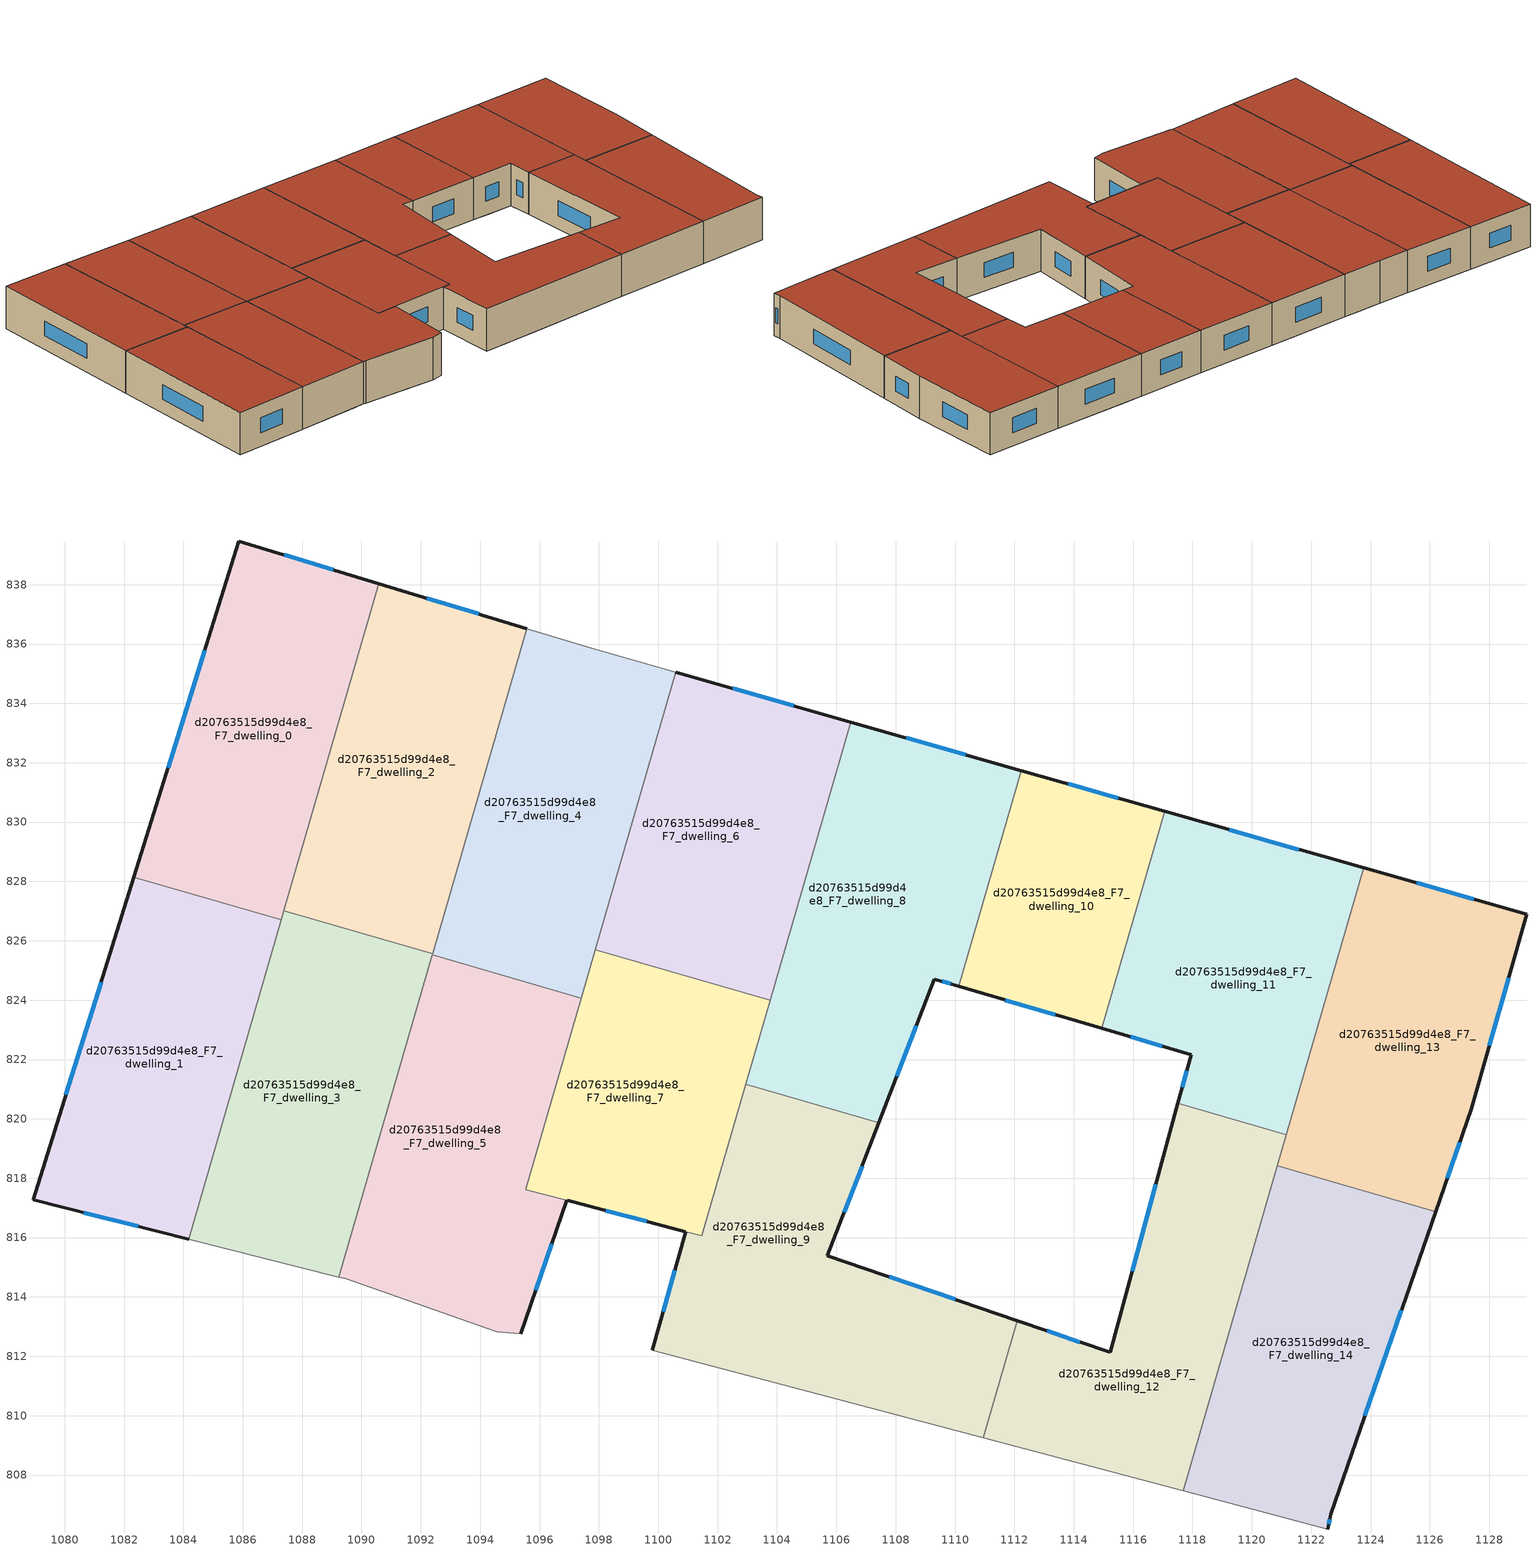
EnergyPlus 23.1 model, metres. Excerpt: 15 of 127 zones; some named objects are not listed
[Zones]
d20763515d99d4e8_F7_dwelling_0
 floor to d20763515d99d4e8_F6_dwelling_0 (EU_floor_Construction): 1090.27,838.13 1086.98,826.79 1082.33,828.14 1085.87,839.47 z21
 floor to d20763515d99d4e8_F6_dwelling_2 (EU_floor_Construction): 1090.58,838.04 1087.38,827.01 1087.07,827.11 1090.27,838.13 z21
 floor to d20763515d99d4e8_F6_dwelling_3 (EU_floor_Construction): 1087.38,827.01 1087.29,826.7 1086.98,826.79 1087.07,827.11 z21
 wall outside (EU_wall_Construction): 1090.58,838.04 1085.87,839.47 1082.33,828.14 z21:24
 wall to d20763515d99d4e8_F7_dwelling_1 (EU_wall_Construction): 1082.33,828.14 1087.29,826.7 z21:24
 wall to d20763515d99d4e8_F7_dwelling_2 (EU_wall_Construction): 1087.39,827.02 1090.58,838.04 z21:24
 wall to d20763515d99d4e8_F7_dwelling_3 (EU_wall_Construction): 1087.29,826.7 1087.39,827.02 z21:24
 window (EU_Window_Construction): 1084.72,835.79 1083.48,831.83 / 1089.05,838.5 1087.4,839 z21.98:23.02
 roof outside (EU_roof_Construction): 1087.29,826.7 1090.58,838.04 1085.87,839.47 1082.33,828.14 z24
d20763515d99d4e8_F7_dwelling_1
 floor to d20763515d99d4e8_F6_dwelling_1 (EU_floor_Construction): 1086.98,826.78 1083.86,816.03 1078.93,817.27 1082.33,828.12 z21
 floor to d20763515d99d4e8_F6_dwelling_0 (EU_floor_Construction): 1086.98,826.79 1086.98,826.78 1082.33,828.12 1082.33,828.14 z21
 floor to d20763515d99d4e8_F6_dwelling_3 (EU_floor_Construction): 1087.29,826.7 1084.18,815.95 1083.86,816.03 1086.98,826.79 z21
 wall outside (EU_wall_Construction): 1082.33,828.14 1078.93,817.27 1084.18,815.95 z21:24
 wall to d20763515d99d4e8_F7_dwelling_3 (EU_wall_Construction): 1084.18,815.95 1087.29,826.7 z21:24
 window (EU_Window_Construction): 1081.23,824.61 1080.04,820.81 / 1080.64,816.84 1082.47,816.38 z21.98:23.02
 roof outside (EU_roof_Construction): 1084.18,815.95 1087.29,826.7 1082.33,828.14 1078.93,817.27 z24
d20763515d99d4e8_F7_dwelling_10
 floor to d20763515d99d4e8_F6_dwelling_10 (EU_floor_Construction): 1117.07,830.36 1114.95,823.05 1110.13,824.47 1112.23,831.74 z21
 wall outside (EU_wall_Construction): 1117.07,830.36 1112.23,831.74 / 1110.13,824.47 1114.95,823.05 z21:24
 wall to d20763515d99d4e8_F7_dwelling_8 (EU_wall_Construction): 1112.23,831.74 1110.13,824.47 z21:24
 wall to d20763515d99d4e8_F7_dwelling_11 (EU_wall_Construction): 1114.95,823.05 1117.07,830.36 z21:24
 window (EU_Window_Construction): 1115.5,830.81 1113.81,831.29 / 1111.7,824.01 1113.38,823.51 z21.98:23.02
 roof outside (EU_roof_Construction): 1114.95,823.05 1117.07,830.36 1112.23,831.74 1110.13,824.47 z24
d20763515d99d4e8_F7_dwelling_11
 floor to d20763515d99d4e8_F6_dwelling_12 (EU_floor_Construction): 1123.76,828.46 1121.16,819.47 1117.51,820.53 1117.95,822.16 1116.17,822.69 1118.29,830.01 z21
 floor to d20763515d99d4e8_F6_dwelling_10 (EU_floor_Construction): 1118.29,830.01 1116.17,822.69 1114.95,823.05 1117.07,830.36 z21
 wall outside (EU_wall_Construction): 1123.77,828.46 1117.07,830.36 / 1114.95,823.05 1117.95,822.16 1117.51,820.53 z21:24
 wall to d20763515d99d4e8_F7_dwelling_12 (EU_wall_Construction): 1117.51,820.53 1121.16,819.47 z21:24
 wall to d20763515d99d4e8_F7_dwelling_13 (EU_wall_Construction): 1121.16,819.47 1123.77,828.46 z21:24
 window (EU_Window_Construction): 1121.59,829.08 1119.25,829.74 / 1117.81,821.63 1117.65,821.06 / 1115.92,822.76 1116.97,822.45 z21.98:23.02
 roof outside (EU_roof_Construction): 1121.16,819.47 1123.77,828.46 1117.07,830.36 1114.95,823.05 1117.95,822.16 1117.51,820.53 z24
d20763515d99d4e8_F7_dwelling_12
 floor to d20763515d99d4e8_F6_dwelling_13 (EU_floor_Construction): 1120.97,818.82 1117.68,807.47 1112.18,808.93 1113.3,812.79 1115.22,812.13 1117.33,819.87 z21
 floor to d20763515d99d4e8_F6_dwelling_11 (EU_floor_Construction): 1113.3,812.79 1112.18,808.93 1110.95,809.25 1112.09,813.2 z21
 floor to d20763515d99d4e8_F6_dwelling_12 (EU_floor_Construction): 1121.16,819.47 1120.97,818.82 1117.33,819.87 1117.51,820.53 z21
 wall outside (EU_wall_Construction): 1117.51,820.53 1115.22,812.13 1112.09,813.2 z21:24
 wall adiabatic (EU_wall_Construction): 1110.95,809.25 1117.68,807.47 z21:24
 wall to d20763515d99d4e8_F7_dwelling_9 (EU_wall_Construction): 1112.09,813.2 1110.95,809.25 z21:24
 wall to d20763515d99d4e8_F7_dwelling_14 (EU_wall_Construction): 1117.68,807.47 1120.86,818.42 z21:24
 wall to d20763515d99d4e8_F7_dwelling_13 (EU_wall_Construction): 1120.86,818.42 1121.16,819.47 z21:24
 window (EU_Window_Construction): 1116.76,817.8 1115.96,814.86 / 1114.2,812.48 1113.11,812.85 z21.98:23.02
 roof outside (EU_roof_Construction): 1117.68,807.47 1121.16,819.47 1117.51,820.53 1115.22,812.13 1112.09,813.2 1110.95,809.25 z24
d20763515d99d4e8_F7_dwelling_13
 floor to d20763515d99d4e8_F6_dwelling_14 (EU_floor_Construction): 1129.27,826.89 1127.39,820.33 1126.2,816.9 1121.19,818.36 1124.09,828.36 z21
 floor to d20763515d99d4e8_F6_dwelling_15 (EU_floor_Construction): 1126.2,816.9 1126.19,816.87 1121.18,818.33 1121.19,818.36 z21
 floor to d20763515d99d4e8_F6_dwelling_13 (EU_floor_Construction): 1121.3,818.72 1121.18,818.33 1120.86,818.42 1120.97,818.82 z21
 floor adiabatic (EU_floor_Construction): 1129.27,826.89 1124.09,828.36 1121.3,818.72 1120.97,818.82 1123.77,828.46 z21
 wall outside (EU_wall_Construction): 1126.19,816.87 1127.39,820.33 1129.27,826.89 1123.77,828.46 z21:24
 wall to d20763515d99d4e8_F7_dwelling_14 (EU_wall_Construction): 1120.86,818.42 1126.19,816.87 z21:24
 window (EU_Window_Construction): 1128,822.46 1128.66,824.76 / 1126.58,818 1127,819.21 / 1127.48,827.4 1125.56,827.95 z21.98:23.02
 roof outside (EU_roof_Construction): 1126.19,816.87 1127.39,820.33 1129.27,826.89 1123.77,828.46 1120.86,818.42 z24
d20763515d99d4e8_F7_dwelling_14
 floor to d20763515d99d4e8_F6_dwelling_15 (EU_floor_Construction): 1126.19,816.87 1122.65,806.67 1122.55,806.18 1118.01,807.38 1121.18,818.33 z21
 floor to d20763515d99d4e8_F6_dwelling_13 (EU_floor_Construction): 1121.18,818.33 1118.01,807.38 1117.68,807.47 1120.86,818.42 z21
 wall outside (EU_wall_Construction): 1122.55,806.18 1122.65,806.67 1126.19,816.87 z21:24
 wall adiabatic (EU_wall_Construction): 1117.68,807.47 1122.55,806.18 z21:24
 window (EU_Window_Construction): 1123.8,809.99 1125.04,813.56 / 1122.58,806.34 1122.62,806.51 z21.98:23.02
 roof outside (EU_roof_Construction): 1122.65,806.67 1126.19,816.87 1120.86,818.42 1117.68,807.47 1122.55,806.18 z24
d20763515d99d4e8_F7_dwelling_2
 floor to d20763515d99d4e8_F6_dwelling_2 (EU_floor_Construction): 1094.95,836.71 1091.77,825.75 1087.39,827.02 1090.58,838.04 z21
 floor to d20763515d99d4e8_F6_dwelling_4 (EU_floor_Construction): 1095.57,836.52 1092.4,825.57 1091.77,825.75 1094.95,836.71 z21
 wall outside (EU_wall_Construction): 1095.57,836.52 1090.58,838.04 z21:24
 wall to d20763515d99d4e8_F7_dwelling_3 (EU_wall_Construction): 1087.39,827.02 1092.4,825.57 z21:24
 wall to d20763515d99d4e8_F7_dwelling_4 (EU_wall_Construction): 1092.4,825.57 1095.57,836.52 z21:24
 window (EU_Window_Construction): 1093.95,837.01 1092.2,837.54 z21.98:23.02
 roof outside (EU_roof_Construction): 1092.4,825.57 1095.57,836.52 1090.58,838.04 1087.39,827.02 z24
d20763515d99d4e8_F7_dwelling_3
 floor outside (EU_floor_Construction): 1091.77,825.74 1087.38,827.01 1092.4,825.57 z21
 floor to d20763515d99d4e8_F6_dwelling_3 (EU_floor_Construction): 1091.77,825.74 1088.6,814.83 1084.18,815.95 1087.38,827.01 z21
 floor to d20763515d99d4e8_F6_dwelling_5 (EU_floor_Construction): 1092.39,825.54 1089.24,814.67 1088.6,814.83 1091.76,825.73 z21
 floor to d20763515d99d4e8_F6_dwelling_4 (EU_floor_Construction): 1092.4,825.57 1092.39,825.54 1091.76,825.73 1091.77,825.74 z21
 wall adiabatic (EU_wall_Construction): 1084.18,815.95 1089.24,814.67 z21:24
 wall to d20763515d99d4e8_F7_dwelling_5 (EU_wall_Construction): 1089.24,814.67 1092.39,825.53 z21:24
 wall to d20763515d99d4e8_F7_dwelling_4 (EU_wall_Construction): 1092.39,825.53 1092.4,825.57 z21:24
 roof outside (EU_roof_Construction): 1089.24,814.67 1092.4,825.57 1087.39,827.02 1084.18,815.95 z24
d20763515d99d4e8_F7_dwelling_4
 floor to d20763515d99d4e8_F6_dwelling_4 (EU_floor_Construction): 1099.65,835.31 1096.48,824.36 1092.39,825.54 1095.57,836.52 1097.76,835.85 z21
 floor to d20763515d99d4e8_F6_dwelling_7 (EU_floor_Construction): 1097.79,825.41 1097.41,824.07 1096.47,824.34 1096.86,825.68 z21
 floor to d20763515d99d4e8_F6_dwelling_5 (EU_floor_Construction): 1096.48,824.36 1096.47,824.34 1092.39,825.53 1092.39,825.54 z21
 floor adiabatic (EU_floor_Construction): 1100.59,835.05 1097.79,825.41 1096.86,825.68 1099.65,835.31 z21
 wall adiabatic (EU_wall_Construction): 1100.59,835.05 1097.76,835.85 1095.57,836.52 z21:24
 wall to d20763515d99d4e8_F7_dwelling_5 (EU_wall_Construction): 1092.39,825.53 1097.41,824.07 z21:24
 wall to d20763515d99d4e8_F7_dwelling_6 (EU_wall_Construction): 1097.88,825.7 1100.59,835.05 z21:24
 wall to d20763515d99d4e8_F7_dwelling_7 (EU_wall_Construction): 1097.41,824.07 1097.88,825.7 z21:24
 roof outside (EU_roof_Construction): 1097.41,824.07 1100.59,835.05 1097.76,835.85 1095.57,836.52 1092.39,825.53 z24
d20763515d99d4e8_F7_dwelling_5
 floor to d20763515d99d4e8_F6_dwelling_5 (EU_floor_Construction): 1096.47,824.34 1093.27,813.29 1089.43,814.62 1089.24,814.67 1092.39,825.53 z21
 floor to d20763515d99d4e8_F6_dwelling_7 (EU_floor_Construction): 1097.41,824.07 1095.54,817.62 1096.92,817.25 1095.37,812.76 1094.56,812.83 1093.27,813.29 1096.47,824.34 z21
 wall outside (EU_wall_Construction): 1095.37,812.76 1096.92,817.25 z21:24
 wall adiabatic (EU_wall_Construction): 1089.24,814.67 1089.43,814.62 1094.56,812.83 1095.37,812.76 z21:24
 wall to d20763515d99d4e8_F7_dwelling_7 (EU_wall_Construction): 1096.92,817.25 1095.54,817.62 1097.41,824.07 z21:24
 window (EU_Window_Construction): 1095.88,814.22 1096.42,815.79 z21.98:23.02
 roof outside (EU_roof_Construction): 1095.37,812.76 1096.92,817.25 1095.54,817.62 1097.41,824.07 1092.39,825.53 1089.24,814.67 1089.43,814.62 1094.56,812.83 z24
d20763515d99d4e8_F7_dwelling_6
 floor adiabatic (EU_floor_Construction): 1105.01,833.79 1102.3,824.42 1097.88,825.7 1100.59,835.05 z21
 floor to d20763515d99d4e8_F6_dwelling_8 (EU_floor_Construction): 1106.48,833.37 1103.76,824 1102.3,824.42 1105.01,833.79 z21
 wall outside (EU_wall_Construction): 1106.48,833.37 1100.59,835.05 z21:24
 wall to d20763515d99d4e8_F7_dwelling_7 (EU_wall_Construction): 1097.88,825.7 1103.77,824 z21:24
 wall to d20763515d99d4e8_F7_dwelling_8 (EU_wall_Construction): 1103.76,824 1106.48,833.37 z21:24
 window (EU_Window_Construction): 1104.57,833.92 1102.5,834.5 z21.98:23.02
 roof outside (EU_roof_Construction): 1103.77,824 1106.48,833.37 1100.59,835.05 1097.88,825.7 z24
d20763515d99d4e8_F7_dwelling_7
 floor to d20763515d99d4e8_F6_dwelling_7 (EU_floor_Construction): 1102.21,824.13 1099.98,816.45 1095.54,817.62 1097.79,825.41 z21
 floor to d20763515d99d4e8_F6_dwelling_8 (EU_floor_Construction): 1103.77,824 1103.51,823.11 1102.04,823.54 1102.3,824.42 z21
 floor to d20763515d99d4e8_F6_dwelling_9 (EU_floor_Construction): 1103.51,823.11 1101.46,816.06 1099.98,816.45 1102.04,823.54 z21
 floor to d20763515d99d4e8_F6_dwelling_6 (EU_floor_Construction): 1102.3,824.42 1102.21,824.13 1097.79,825.41 1097.88,825.7 z21
 wall outside (EU_wall_Construction): 1096.93,817.25 1100.92,816.2 z21:24
 wall to d20763515d99d4e8_F7_dwelling_9 (EU_wall_Construction): 1100.92,816.2 1101.46,816.06 1102.94,821.17 z21:24
 wall to d20763515d99d4e8_F7_dwelling_8 (EU_wall_Construction): 1102.94,821.17 1103.77,824 z21:24
 window (EU_Window_Construction): 1098.22,816.91 1099.62,816.54 z21.98:23.02
 roof outside (EU_roof_Construction): 1101.46,816.06 1103.77,824 1097.88,825.7 1095.54,817.62 z24
d20763515d99d4e8_F7_dwelling_8
 floor to d20763515d99d4e8_F6_dwelling_8 (EU_floor_Construction): 1110.05,832.36 1107.95,825.11 1109.3,824.71 1108.16,821.76 1103.51,823.11 1106.48,833.37 z21
 floor to d20763515d99d4e8_F6_dwelling_10 (EU_floor_Construction): 1112.23,831.74 1110.13,824.47 1107.95,825.12 1110.05,832.36 z21
 floor to d20763515d99d4e8_F6_dwelling_9 (EU_floor_Construction): 1108.16,821.76 1107.43,819.87 1102.94,821.17 1103.51,823.11 1107.07,822.08 z21
 wall outside (EU_wall_Construction): 1107.43,819.87 1109.3,824.71 1110.13,824.47 / 1112.23,831.74 1106.48,833.37 z21:24
 wall to d20763515d99d4e8_F7_dwelling_9 (EU_wall_Construction): 1102.94,821.17 1107.43,819.87 z21:24
 window (EU_Window_Construction): 1109.57,824.63 1109.86,824.55 / 1108.04,821.44 1108.69,823.14 / 1110.36,832.27 1108.35,832.84 z21.98:23.02
 roof outside (EU_roof_Construction): 1107.43,819.87 1109.3,824.71 1110.13,824.47 1112.23,831.74 1106.48,833.37 1102.94,821.17 z24
d20763515d99d4e8_F7_dwelling_9
 floor outside (EU_floor_Construction): 1107.43,819.87 1105.7,815.39 1105.18,815.57 1105.7,815.39 z21
 floor to d20763515d99d4e8_F6_dwelling_11 (EU_floor_Construction): 1112.09,813.2 1110.95,809.25 1103.89,811.12 1105.18,815.57 1105.7,815.39 z21
 floor to d20763515d99d4e8_F6_dwelling_9 (EU_floor_Construction): 1107.43,819.87 1105.7,815.39 1105.18,815.57 1103.89,811.12 1099.8,812.2 1100.92,816.2 1101.46,816.06 1102.94,821.17 z21
 wall outside (EU_wall_Construction): 1112.09,813.2 1105.7,815.39 1107.43,819.87 / 1100.92,816.2 1099.8,812.2 z21:24
 wall adiabatic (EU_wall_Construction): 1099.8,812.2 1110.95,809.25 z21:24
 window (EU_Window_Construction): 1106.26,816.85 1106.87,818.41 / 1110.01,813.91 1107.78,814.68 / 1100.56,814.9 1100.17,813.5 z21.98:23.02
 roof outside (EU_roof_Construction): 1110.95,809.25 1112.09,813.2 1105.7,815.39 1107.43,819.87 1102.94,821.17 1101.46,816.06 1100.92,816.2 1099.8,812.2 z24
[Building]
EU S2 Campaign: North Axis=0; Terrain=City; Solar Distribution=FullExterior
[Site:Location]
Bologna: Latitude=44.5; Longitude=11.25; Time Zone=1; Elevation=37
[SizingPeriod:WeatherFileDays]
AnnualSizingPeriod: Begin Month=1; Begin Day of Month=1; End Month=12; End Day of Month=31; Day of Week for Start Day=Monday; Use Weather File Daylight Saving Period=No; Use Weather File Rain and Snow Indicators=No
[MATERIAL]
EU_InternalMass_Material: Roughness=MediumRough; Thickness=0.1; Conductivity=1; Density=1800; Specific Heat=900; Thermal Absorptance=0.9; Solar Absorptance=0.7; Visible Absorptance=0.7
[MATERIAL:NOMASS] Roughness=MediumRough; Thermal Absorptance=0.9; Solar Absorptance=0.7; Visible Absorptance=0.7
Name | Thermal Resistance
EU_wall_NoMass | 0.905828
EU_roof_NoMass | 0.37593
EU_floor_NoMass | 0.67114
[WINDOWMATERIAL:SIMPLEGLAZINGSYSTEM]
EU_Window_SimpleGlazing: UFactor=4.52486; Solar Heat Gain Coefficient=0.85; Visible Transmittance=0.85
[CONSTRUCTION]
EU_wall_Construction: EU_wall_NoMass
EU_roof_Construction: EU_roof_NoMass
EU_floor_Construction: EU_floor_NoMass
EU_Window_Construction: EU_Window_SimpleGlazing
EU_InternalMass_Construction: EU_InternalMass_Material
[ZONE] Type=1; Multiplier=1; Ceiling Height=autocalculate; Floor Area=autocalculate; Part of Total Floor Area=Yes
Name | Volume
d20763515d99d4e8_F7_dwelling_0; d20763515d99d4e8_F7_dwelling_1; d20763515d99d4e8_F7_dwelling_4 | 179.079
d20763515d99d4e8_F7_dwelling_10 | 114.406
d20763515d99d4e8_F7_dwelling_11 | 179.091
d20763515d99d4e8_F7_dwelling_12; d20763515d99d4e8_F7_dwelling_13 | 179.087
d20763515d99d4e8_F7_dwelling_14 | 179.082
d20763515d99d4e8_F7_dwelling_2 | 179.096
d20763515d99d4e8_F7_dwelling_3 | 179.11
d20763515d99d4e8_F7_dwelling_5 | 198.058
d20763515d99d4e8_F7_dwelling_6 | 179.09
d20763515d99d4e8_F7_dwelling_7 | 153.359
d20763515d99d4e8_F7_dwelling_8 | 211.415
d20763515d99d4e8_F7_dwelling_9 | 218.166
[INTERNALMASS] Construction=EU_InternalMass_Construction
Name | Zone or ZoneList | Surface Area
d20763515d99d4e8_F7_dwelling_0_EU_InternalMass | d20763515d99d4e8_F7_dwelling_0 | 59.6937
d20763515d99d4e8_F7_dwelling_1_EU_InternalMass | d20763515d99d4e8_F7_dwelling_1 | 59.6926
d20763515d99d4e8_F7_dwelling_2_EU_InternalMass | d20763515d99d4e8_F7_dwelling_2 | 59.697
d20763515d99d4e8_F7_dwelling_3_EU_InternalMass | d20763515d99d4e8_F7_dwelling_3 | 59.7032
d20763515d99d4e8_F7_dwelling_4_EU_InternalMass | d20763515d99d4e8_F7_dwelling_4 | 59.6938
d20763515d99d4e8_F7_dwelling_5_EU_InternalMass | d20763515d99d4e8_F7_dwelling_5 | 66.0194
d20763515d99d4e8_F7_dwelling_6_EU_InternalMass | d20763515d99d4e8_F7_dwelling_6 | 59.6982
d20763515d99d4e8_F7_dwelling_7_EU_InternalMass | d20763515d99d4e8_F7_dwelling_7 | 51.1229
d20763515d99d4e8_F7_dwelling_8_EU_InternalMass | d20763515d99d4e8_F7_dwelling_8 | 70.471
d20763515d99d4e8_F7_dwelling_9_EU_InternalMass | d20763515d99d4e8_F7_dwelling_9 | 72.7232
d20763515d99d4e8_F7_dwelling_10_EU_InternalMass | d20763515d99d4e8_F7_dwelling_10 | 38.1353
d20763515d99d4e8_F7_dwelling_11_EU_InternalMass | d20763515d99d4e8_F7_dwelling_11 | 59.6966
d20763515d99d4e8_F7_dwelling_12_EU_InternalMass | d20763515d99d4e8_F7_dwelling_12 | 59.6961
d20763515d99d4e8_F7_dwelling_13_EU_InternalMass | d20763515d99d4e8_F7_dwelling_13 | 59.6968
d20763515d99d4e8_F7_dwelling_14_EU_InternalMass | d20763515d99d4e8_F7_dwelling_14 | 59.6937
[OTHEREQUIPMENT] Fuel Type=Electricity; Design Level Calculation Method=Watts/Area; Power per Zone Floor Area=1; Fraction Latent=0; Fraction Radiant=0; Fraction Lost=0; Carbon Dioxide Generation Rate=0; EndUse Subcategory=EU_Step8_InternalGains
Name | Zone or ZoneList or Space or SpaceList | Schedule
EU_Step8_InternalGain_d20763515d99d4e8_F7_dwelling_0_f000 | d20763515d99d4e8_F7_dwelling_0 | EU_Step8_GainSchedule_d20763515d99d4e8_F7_dwelling_0_f000
EU_Step8_InternalGain_d20763515d99d4e8_F7_dwelling_1_f000 | d20763515d99d4e8_F7_dwelling_1 | EU_Step8_GainSchedule_d20763515d99d4e8_F7_dwelling_1_f000
EU_Step8_InternalGain_d20763515d99d4e8_F7_dwelling_2_f000 | d20763515d99d4e8_F7_dwelling_2 | EU_Step8_GainSchedule_d20763515d99d4e8_F7_dwelling_2_f000
EU_Step8_InternalGain_d20763515d99d4e8_F7_dwelling_3_f000 | d20763515d99d4e8_F7_dwelling_3 | EU_Step8_GainSchedule_d20763515d99d4e8_F7_dwelling_3_f000
EU_Step8_InternalGain_d20763515d99d4e8_F7_dwelling_4_f000 | d20763515d99d4e8_F7_dwelling_4 | EU_Step8_GainSchedule_d20763515d99d4e8_F7_dwelling_4_f000
EU_Step8_InternalGain_d20763515d99d4e8_F7_dwelling_5_f000 | d20763515d99d4e8_F7_dwelling_5 | EU_Step8_GainSchedule_d20763515d99d4e8_F7_dwelling_5_f000
EU_Step8_InternalGain_d20763515d99d4e8_F7_dwelling_6_f000 | d20763515d99d4e8_F7_dwelling_6 | EU_Step8_GainSchedule_d20763515d99d4e8_F7_dwelling_6_f000
EU_Step8_InternalGain_d20763515d99d4e8_F7_dwelling_7_f000 | d20763515d99d4e8_F7_dwelling_7 | EU_Step8_GainSchedule_d20763515d99d4e8_F7_dwelling_7_f000
EU_Step8_InternalGain_d20763515d99d4e8_F7_dwelling_8_f000 | d20763515d99d4e8_F7_dwelling_8 | EU_Step8_GainSchedule_d20763515d99d4e8_F7_dwelling_8_f000
EU_Step8_InternalGain_d20763515d99d4e8_F7_dwelling_9_f000 | d20763515d99d4e8_F7_dwelling_9 | EU_Step8_GainSchedule_d20763515d99d4e8_F7_dwelling_9_f000
EU_Step8_InternalGain_d20763515d99d4e8_F7_dwelling_10_f000 | d20763515d99d4e8_F7_dwelling_10 | EU_Step8_GainSchedule_d20763515d99d4e8_F7_dwelling_10_f000
EU_Step8_InternalGain_d20763515d99d4e8_F7_dwelling_11_f000 | d20763515d99d4e8_F7_dwelling_11 | EU_Step8_GainSchedule_d20763515d99d4e8_F7_dwelling_11_f000
EU_Step8_InternalGain_d20763515d99d4e8_F7_dwelling_12_f000 | d20763515d99d4e8_F7_dwelling_12 | EU_Step8_GainSchedule_d20763515d99d4e8_F7_dwelling_12_f000
EU_Step8_InternalGain_d20763515d99d4e8_F7_dwelling_13_f000 | d20763515d99d4e8_F7_dwelling_13 | EU_Step8_GainSchedule_d20763515d99d4e8_F7_dwelling_13_f000
EU_Step8_InternalGain_d20763515d99d4e8_F7_dwelling_14_f000 | d20763515d99d4e8_F7_dwelling_14 | EU_Step8_GainSchedule_d20763515d99d4e8_F7_dwelling_14_f000
[ZONEVENTILATION:DESIGNFLOWRATE] Schedule=EU_AlwaysOn; Design Flow Rate Calculation Method=AirChanges/Hour; Air Changes per Hour=0.73129; Ventilation Type=Natural; Fan Pressure Rise=0; Fan Total Efficiency=1; Constant Term Coefficient=1; Temperature Term Coefficient=0; Velocity Term Coefficient=0; Velocity Squared Term Coefficient=0; Minimum Indoor Temperature=-100; Maximum Indoor Temperature=100; Delta Temperature=-100; Minimum Outdoor Temperature=-100; Maximum Outdoor Temperature=100; Maximum Wind Speed=40
Name | Zone or ZoneList or Space or SpaceList
EU_ConstantAir_d20763515d99d4e8_F7_dwelling_0 | d20763515d99d4e8_F7_dwelling_0
EU_ConstantAir_d20763515d99d4e8_F7_dwelling_1 | d20763515d99d4e8_F7_dwelling_1
EU_ConstantAir_d20763515d99d4e8_F7_dwelling_2 | d20763515d99d4e8_F7_dwelling_2
EU_ConstantAir_d20763515d99d4e8_F7_dwelling_3 | d20763515d99d4e8_F7_dwelling_3
EU_ConstantAir_d20763515d99d4e8_F7_dwelling_4 | d20763515d99d4e8_F7_dwelling_4
EU_ConstantAir_d20763515d99d4e8_F7_dwelling_5 | d20763515d99d4e8_F7_dwelling_5
EU_ConstantAir_d20763515d99d4e8_F7_dwelling_6 | d20763515d99d4e8_F7_dwelling_6
EU_ConstantAir_d20763515d99d4e8_F7_dwelling_7 | d20763515d99d4e8_F7_dwelling_7
EU_ConstantAir_d20763515d99d4e8_F7_dwelling_8 | d20763515d99d4e8_F7_dwelling_8
EU_ConstantAir_d20763515d99d4e8_F7_dwelling_9 | d20763515d99d4e8_F7_dwelling_9
EU_ConstantAir_d20763515d99d4e8_F7_dwelling_10 | d20763515d99d4e8_F7_dwelling_10
EU_ConstantAir_d20763515d99d4e8_F7_dwelling_11 | d20763515d99d4e8_F7_dwelling_11
EU_ConstantAir_d20763515d99d4e8_F7_dwelling_12 | d20763515d99d4e8_F7_dwelling_12
EU_ConstantAir_d20763515d99d4e8_F7_dwelling_13 | d20763515d99d4e8_F7_dwelling_13
EU_ConstantAir_d20763515d99d4e8_F7_dwelling_14 | d20763515d99d4e8_F7_dwelling_14
[HVACTEMPLATE:ZONE:IDEALLOADSAIRSYSTEM] System Availability Schedule=EU_AlwaysOn; Maximum Heating Supply Air Temperature=50; Minimum Cooling Supply Air Temperature=13; Maximum Heating Supply Air Humidity Ratio=0.0156; Minimum Cooling Supply Air Humidity Ratio=0.0077; Heating Limit=NoLimit; Cooling Limit=NoLimit; Heating Availability Schedule=EU_AlwaysOn; Cooling Availability Schedule=EU_CoolingOff; Dehumidification Control Type=ConstantSensibleHeatRatio; Cooling Sensible Heat Ratio=0.7; Dehumidification Setpoint=60; Humidification Control Type=None; Humidification Setpoint=30; Outdoor Air Method=None; Outdoor Air Flow Rate per Person=0.00944; Outdoor Air Flow Rate per Zone Floor Area=0; Outdoor Air Flow Rate per Zone=0; Demand Controlled Ventilation Type=None; Outdoor Air Economizer Type=NoEconomizer; Heat Recovery Type=None; Sensible Heat Recovery Effectiveness=0.7; Latent Heat Recovery Effectiveness=0.65
Name | Template Thermostat
d20763515d99d4e8_F7_dwelling_0 | EU_HeatOnly_d20763515d99d4e8_F7_dwelling_0
d20763515d99d4e8_F7_dwelling_1 | EU_HeatOnly_d20763515d99d4e8_F7_dwelling_1
d20763515d99d4e8_F7_dwelling_2 | EU_HeatOnly_d20763515d99d4e8_F7_dwelling_2
d20763515d99d4e8_F7_dwelling_3 | EU_HeatOnly_d20763515d99d4e8_F7_dwelling_3
d20763515d99d4e8_F7_dwelling_4 | EU_HeatOnly_d20763515d99d4e8_F7_dwelling_4
d20763515d99d4e8_F7_dwelling_5 | EU_HeatOnly_d20763515d99d4e8_F7_dwelling_5
d20763515d99d4e8_F7_dwelling_6 | EU_HeatOnly_d20763515d99d4e8_F7_dwelling_6
d20763515d99d4e8_F7_dwelling_7 | EU_HeatOnly_d20763515d99d4e8_F7_dwelling_7
d20763515d99d4e8_F7_dwelling_8 | EU_HeatOnly_d20763515d99d4e8_F7_dwelling_8
d20763515d99d4e8_F7_dwelling_9 | EU_HeatOnly_d20763515d99d4e8_F7_dwelling_9
d20763515d99d4e8_F7_dwelling_10 | EU_HeatOnly_d20763515d99d4e8_F7_dwelling_10
d20763515d99d4e8_F7_dwelling_11 | EU_HeatOnly_d20763515d99d4e8_F7_dwelling_11
d20763515d99d4e8_F7_dwelling_12 | EU_HeatOnly_d20763515d99d4e8_F7_dwelling_12
d20763515d99d4e8_F7_dwelling_13 | EU_HeatOnly_d20763515d99d4e8_F7_dwelling_13
d20763515d99d4e8_F7_dwelling_14 | EU_HeatOnly_d20763515d99d4e8_F7_dwelling_14
[SIZING:ZONE] Zone Cooling Design Supply Air Temperature Input Method=SupplyAirTemperature; Zone Cooling Design Supply Air Temperature=13; Zone Heating Design Supply Air Temperature Input Method=SupplyAirTemperature; Zone Heating Design Supply Air Temperature=50; Zone Cooling Design Supply Air Humidity Ratio=0.008; Zone Heating Design Supply Air Humidity Ratio=0.008; Cooling Design Air Flow Method=DesignDay; Cooling Design Air Flow Rate=0; Cooling Minimum Air Flow per Zone Floor Area=0.000762; Cooling Minimum Air Flow=0; Cooling Minimum Air Flow Fraction=0.2; Heating Design Air Flow Method=DesignDay; Heating Design Air Flow Rate=0; Heating Maximum Air Flow per Zone Floor Area=0.002032; Heating Maximum Air Flow=0.141576; Heating Maximum Air Flow Fraction=0.3; Account for Dedicated Outdoor Air System=No; Dedicated Outdoor Air System Control Strategy=NeutralSupplyAir; Dedicated Outdoor Air Low Setpoint Temperature for Design=autosize; Dedicated Outdoor Air High Setpoint Temperature for Design=autosize; Zone Load Sizing Method=Sensible Load Only No Latent Load; Zone Latent Cooling Design Supply Air Humidity Ratio Input Method=HumidityRatioDifference; Zone Cooling Design Supply Air Humidity Ratio Difference=0.005; Zone Latent Heating Design Supply Air Humidity Ratio Input Method=HumidityRatioDifference; Zone Humidification Design Supply Air Humidity Ratio Difference=0.005
d20763515d99d4e8_F7_dwelling_0; d20763515d99d4e8_F7_dwelling_1; d20763515d99d4e8_F7_dwelling_2; d20763515d99d4e8_F7_dwelling_3; d20763515d99d4e8_F7_dwelling_4; d20763515d99d4e8_F7_dwelling_5; d20763515d99d4e8_F7_dwelling_6; d20763515d99d4e8_F7_dwelling_7; d20763515d99d4e8_F7_dwelling_8; d20763515d99d4e8_F7_dwelling_9; d20763515d99d4e8_F7_dwelling_10; d20763515d99d4e8_F7_dwelling_11; d20763515d99d4e8_F7_dwelling_12; d20763515d99d4e8_F7_dwelling_13; d20763515d99d4e8_F7_dwelling_14
[SCHEDULE:CONSTANT]
Name | Hourly Value
EU_AlwaysOn | 1
EU_CoolingOff | 0
[SCHEDULE:FILE] Column Number=1; Rows to Skip at Top=0; Number of Hours of Data=8760; Column Separator=Comma; Interpolate to Timestep=No; Minutes per Item=60; Adjust Schedule for Daylight Savings=Yes
Name | File
EU_Step8_GainSchedule_d20763515d99d4e8_F7_dwelling_0_f000 | ../../schedules/d20763515d99d4e8/d20763515d99d4e8_F7_dwelling_0_f000_gain.csv
EU_Step8_GainSchedule_d20763515d99d4e8_F7_dwelling_1_f000 | ../../schedules/d20763515d99d4e8/d20763515d99d4e8_F7_dwelling_1_f000_gain.csv
EU_Step8_GainSchedule_d20763515d99d4e8_F7_dwelling_2_f000 | ../../schedules/d20763515d99d4e8/d20763515d99d4e8_F7_dwelling_2_f000_gain.csv
EU_Step8_GainSchedule_d20763515d99d4e8_F7_dwelling_3_f000 | ../../schedules/d20763515d99d4e8/d20763515d99d4e8_F7_dwelling_3_f000_gain.csv
EU_Step8_GainSchedule_d20763515d99d4e8_F7_dwelling_4_f000 | ../../schedules/d20763515d99d4e8/d20763515d99d4e8_F7_dwelling_4_f000_gain.csv
EU_Step8_GainSchedule_d20763515d99d4e8_F7_dwelling_5_f000 | ../../schedules/d20763515d99d4e8/d20763515d99d4e8_F7_dwelling_5_f000_gain.csv
EU_Step8_GainSchedule_d20763515d99d4e8_F7_dwelling_6_f000 | ../../schedules/d20763515d99d4e8/d20763515d99d4e8_F7_dwelling_6_f000_gain.csv
EU_Step8_GainSchedule_d20763515d99d4e8_F7_dwelling_7_f000 | ../../schedules/d20763515d99d4e8/d20763515d99d4e8_F7_dwelling_7_f000_gain.csv
EU_Step8_GainSchedule_d20763515d99d4e8_F7_dwelling_8_f000 | ../../schedules/d20763515d99d4e8/d20763515d99d4e8_F7_dwelling_8_f000_gain.csv
EU_Step8_GainSchedule_d20763515d99d4e8_F7_dwelling_9_f000 | ../../schedules/d20763515d99d4e8/d20763515d99d4e8_F7_dwelling_9_f000_gain.csv
EU_Step8_GainSchedule_d20763515d99d4e8_F7_dwelling_10_f000 | ../../schedules/d20763515d99d4e8/d20763515d99d4e8_F7_dwelling_10_f000_gain.csv
EU_Step8_GainSchedule_d20763515d99d4e8_F7_dwelling_11_f000 | ../../schedules/d20763515d99d4e8/d20763515d99d4e8_F7_dwelling_11_f000_gain.csv
EU_Step8_GainSchedule_d20763515d99d4e8_F7_dwelling_12_f000 | ../../schedules/d20763515d99d4e8/d20763515d99d4e8_F7_dwelling_12_f000_gain.csv
EU_Step8_GainSchedule_d20763515d99d4e8_F7_dwelling_13_f000 | ../../schedules/d20763515d99d4e8/d20763515d99d4e8_F7_dwelling_13_f000_gain.csv
EU_Step8_GainSchedule_d20763515d99d4e8_F7_dwelling_14_f000 | ../../schedules/d20763515d99d4e8/d20763515d99d4e8_F7_dwelling_14_f000_gain.csv
